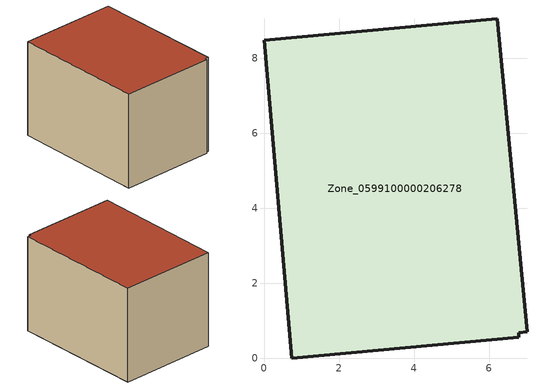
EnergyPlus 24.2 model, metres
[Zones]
Zone_0599100000206278
 floor ground (C_G): 0.74,0 0,8.48 6.22,9.06 7.01,0.71 6.79,0.68 6.79,0.56 z0
 wall outside (C_F): 0,8.48 0.74,0 6.79,0.56 6.79,0.68 7.01,0.71 6.22,9.06 0,8.48 z0:6.09
 roof outside (C_R): 7.01,0.71 6.22,9.06 0,8.48 0.74,0 6.79,0.56 6.79,0.68 z6.09
[BUILDING]
Pand.0599100000206278: North Axis=0; Terrain=City; Loads Convergence Tolerance Value=0.04; Temperature Convergence Tolerance Value=0.4; Solar Distribution=FullExterior; Maximum Number of Warmup Days=25; Minimum Number of Warmup Days=1
[Site:Location]
Rotterdam.The.Hague.AP_ZH_NLD Design_Conditions: Latitude=51.96; Longitude=4.45; Time Zone=1; Elevation=-4.5
[SITE:GROUNDTEMPERATURE:BUILDINGSURFACE]
18, 18, 18, 18, 18, 18, 18, 18, 18, 18, 18, 18
[MATERIAL] Thermal Absorptance=0.9; Solar Absorptance=0.7; Visible Absorptance=0.7
Name | Roughness | Thickness | Conductivity | Density | Specific Heat
G.TC.1946-1964 | MediumSmooth | 0.15 | 1 | 540 | 1210
F.TC.1946-1964 | Rough | 0.3 | 0.857143 | 1920 | 840
R.TC.1946-1964 | MediumRough | 0.2 | 0.235294 | 1500 | 1000
[CONSTRUCTION]
C_G: G.TC.1946-1964
C_F: F.TC.1946-1964
C_R: R.TC.1946-1964
[ZONE]
Zone_0599100000206278: Type=1; Multiplier=1; Ceiling Height=Autocalculate; Volume=Autocalculate; Floor Area=autocalculate; Part of Total Floor Area=Yes
[ZONEINFILTRATION:DESIGNFLOWRATE]
Infil_Zone_0599100000206278: Zone or ZoneList or Space or SpaceList=Zone_0599100000206278; Schedule=AlwaysOn; Design Flow Rate Calculation Method=Flow/Area; Flow Rate per Floor Area=0.003; Constant Term Coefficient=1; Temperature Term Coefficient=0; Velocity Term Coefficient=0; Velocity Squared Term Coefficient=0
[HVACTEMPLATE:ZONE:IDEALLOADSAIRSYSTEM]
Zone_0599100000206278: Maximum Heating Supply Air Temperature=50; Minimum Cooling Supply Air Temperature=13; Maximum Heating Supply Air Humidity Ratio=0.0156; Minimum Cooling Supply Air Humidity Ratio=0.0077; Heating Limit=NoLimit; Cooling Limit=NoLimit; Dehumidification Control Type=ConstantSensibleHeatRatio; Cooling Sensible Heat Ratio=0.7; Dehumidification Setpoint=60; Humidification Control Type=None; Humidification Setpoint=30; Outdoor Air Method=None; Outdoor Air Flow Rate per Person=0.00944; Outdoor Air Flow Rate per Zone Floor Area=0; Outdoor Air Flow Rate per Zone=0; Demand Controlled Ventilation Type=None; Outdoor Air Economizer Type=NoEconomizer; Heat Recovery Type=None; Sensible Heat Recovery Effectiveness=0.7; Latent Heat Recovery Effectiveness=0.65
[ZONECONTROL:THERMOSTAT]
ThermostatControl_Zone_0599100000206278: Zone or ZoneList=Zone_0599100000206278; Control Type Schedule=DualSetpointControlType; Control 1=Thermostat_Zone_0599100000206278; Temperature Difference Between Cutout And Setpoint=0
[THERMOSTATSETPOINT:DUALSETPOINT]
Thermostat_Zone_0599100000206278: Heating Setpoint Temperature Schedule=HeatingSetpoint_Zone_0599100000206278; Cooling Setpoint Temperature Schedule=CoolingSetpoint_Zone_0599100000206278
[SCHEDULE:COMPACT]
HeatingSetpoint_Zone_0599100000206278: Through: 12/31, For: AllDays, Until: 24:00, 21
CoolingSetpoint_Zone_0599100000206278: Through: 12/31, For: AllDays, Until: 24:00, 24
DualSetpointControlType: Through: 12/31, For: AllDays, Until: 24:00, 4
AlwaysOn: Through: 12/31, For: AllDays, Until: 24:00, 1
